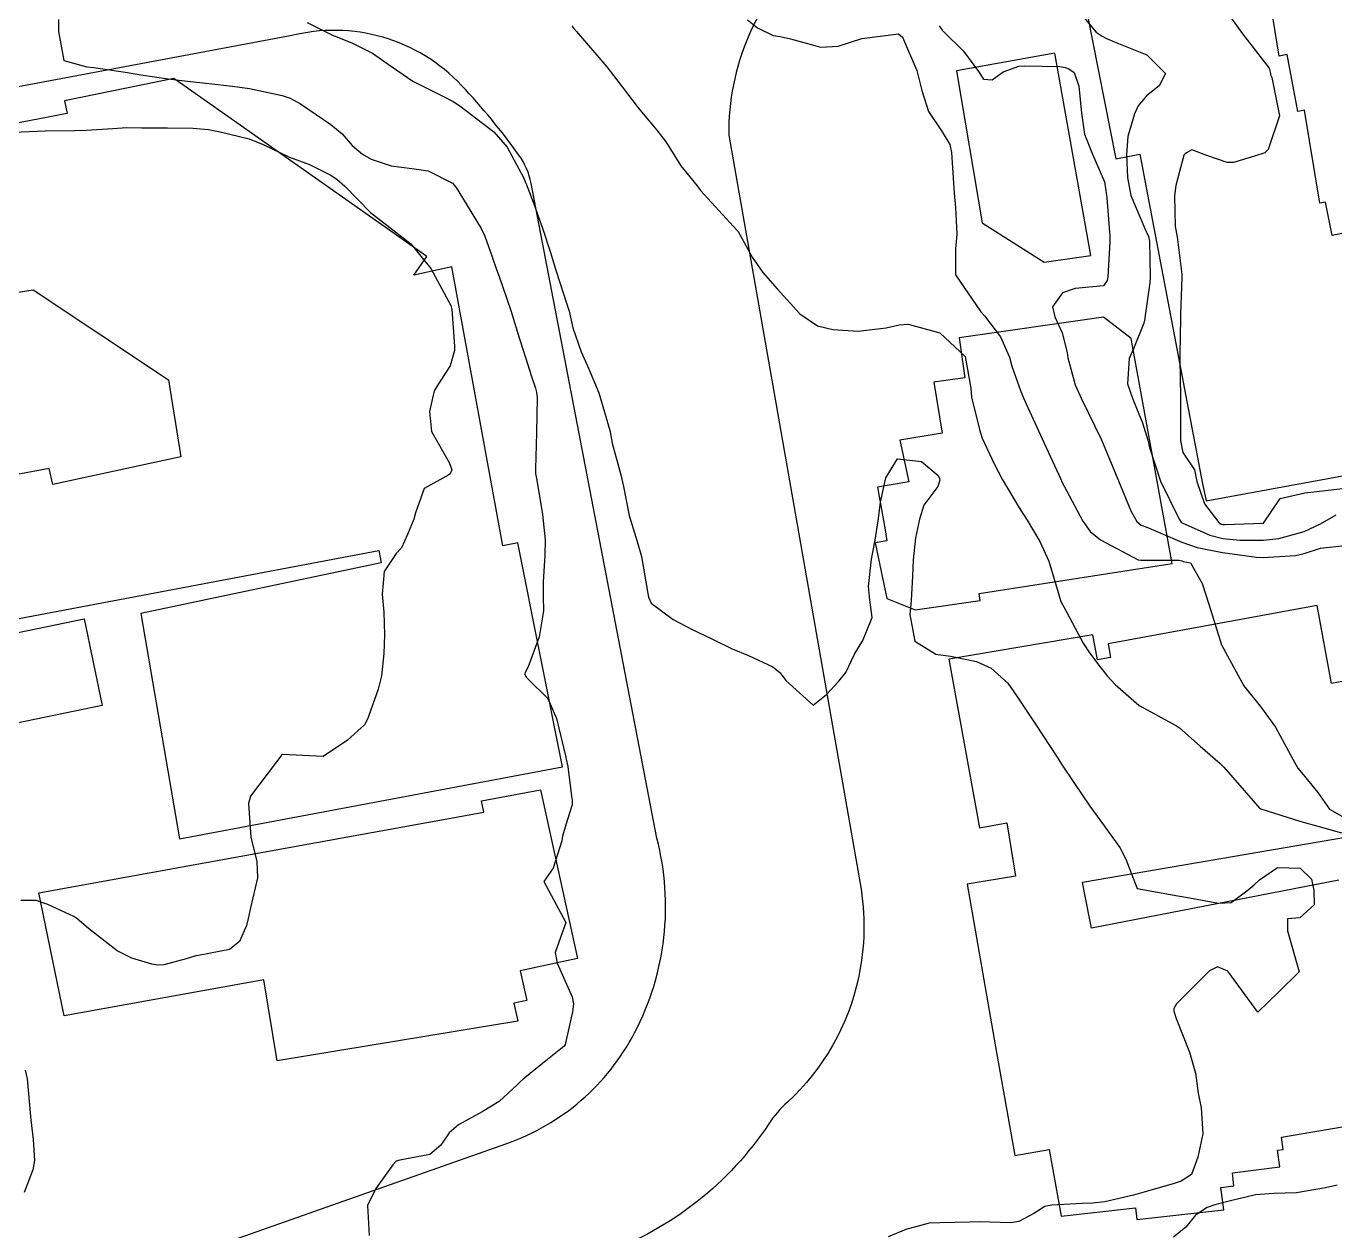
# Model space of a CAD drawing. Header units: metres. Extents: x 298520 to 308411, y 7433745 to 7450750.
# Drawn here: x 300684.1 to 300748.3, y 7447097.9 to 7447157 of the extents above; entities that cross this region are included whole.
import ezdxf

# ---------------------------------------------------------------- set-up
doc = ezdxf.new("R2010")
doc.units = ezdxf.units.M
doc.header["$LTSCALE"] = 10
for name, color, linetype in [('Curvas de Nivel 1m', 11, 'Continuous'), ('Curvas de Nivel 5m', 15, 'Continuous'), ('Edificações', 30, 'Continuous'), ('Vias Primárias', 230, 'Continuous')]:
    doc.layers.add(name, color=color, linetype=linetype)

msp = doc.modelspace()

# ---------------------------------------------------------------- linework, layer by layer
at = {"layer": 'Curvas de Nivel 1m', "flags": 128}
for points, elevation in [([(300735.948, 7447157.505), (300736.646, 7447156.697), (300736.935, 7447156.487), (300737.14, 7447156.378), (300737.656, 7447156.167), (300739.132, 7447155.579), (300740.04, 7447154.661), (300739.722, 7447154.056), (300739.106, 7447153.572), (300738.695, 7447153.078), (300738.518, 7447152.676), (300738.198, 7447151.563), (300738.134, 7447150.679), (300738.178, 7447149.556), (300738.344, 7447148.677), (300739.027, 7447147.057), (300739.208, 7447146.668), (300739.259, 7447146.429), (300739.293, 7447144.667), (300739.273, 7447144.393), (300739.028, 7447142.669), (300739.02, 7447142.622), (300738.97, 7447142.417), (300738.476, 7447141.156), (300738.252, 7447140.677), (300738.181, 7447139.437), (300738.443, 7447138.675), (300738.916, 7447137.515), (300739.167, 7447136.667), (300739.25, 7447136.316), (300739.787, 7447134.661), (300740.718, 7447132.788), (300740.808, 7447132.65), (300740.853, 7447132.617), (300742.218, 7447132.001), (300742.845, 7447131.845), (300743.691, 7447131.765), (300744.844, 7447131.758), (300745.597, 7447131.841), (300746.849, 7447132.187), (300747.647, 7447132.568), (300748.406, 7447133.01)], 693), ([(300743.152, 7447157.547), (300743.821, 7447156.613), (300745.126, 7447154.926), (300745.186, 7447154.661), (300745.197, 7447154.599), (300745.254, 7447154.465), (300745.628, 7447152.592), (300745.076, 7447150.938), (300744.911, 7447150.765), (300744.414, 7447150.607), (300743.383, 7447150.302), (300743.068, 7447150.295), (300742.068, 7447150.635), (300741.339, 7447150.909), (300741.074, 7447150.771), (300741.005, 7447150.719), (300740.943, 7447150.651), (300740.545, 7447149.161), (300740.481, 7447148.656), (300740.521, 7447147.162), (300740.619, 7447146.654), (300740.842, 7447144.815), (300740.843, 7447144.652), (300740.782, 7447142.846), (300740.777, 7447142.652), (300740.74, 7447140.867), (300740.739, 7447140.652), (300740.782, 7447138.794), (300740.782, 7447138.651), (300740.768, 7447136.788), (300740.777, 7447136.651), (300740.897, 7447136.067), (300741.458, 7447135.21), (300741.573, 7447134.64), (300741.951, 7447133.549), (300742.659, 7447132.623), (300742.779, 7447132.548), (300742.852, 7447132.532), (300742.947, 7447132.524), (300744.853, 7447132.6), (300745.662, 7447133.802), (300746.875, 7447134.082), (300747.313, 7447134.137), (300748.879, 7447134.312)], 692), ([(300685.733, 7447157.304), (300685.721, 7447156.72), (300685.986, 7447155.301), (300687.119, 7447154.996), (300687.451, 7447154.954), (300689.114, 7447154.706), (300689.77, 7447154.603), (300691.11, 7447154.397), (300692.057, 7447154.282), (300693.107, 7447154.172), (300694.264, 7447154.044), (300695.104, 7447153.925), (300696.694, 7447153.579), (300697.097, 7447153.446), (300697.599, 7447153.165), (300699.083, 7447152.154), (300699.641, 7447151.704), (300700.139, 7447151.134), (300700.643, 7447150.701), (300701.066, 7447150.458), (300702.049, 7447150.124), (300703.062, 7447150.004), (300703.865, 7447149.892), (300705.055, 7447149.273), (300705.232, 7447149.068), (300705.546, 7447148.564), (300706.464, 7447147.058), (300706.65, 7447146.686), (300707.009, 7447145.669), (300707.219, 7447145.048), (300707.345, 7447144.699), (300707.927, 7447143.04), (300708.349, 7447141.646), (300708.535, 7447141.034), (300708.941, 7447139.8), (300709.13, 7447139.222), (300709.179, 7447139.026), (300709.211, 7447138.744), (300709.183, 7447137.026), (300709.123, 7447135.264), (300709.136, 7447135.026), (300709.2, 7447134.704), (300709.476, 7447133.021), (300709.598, 7447131.776), (300709.593, 7447131.019), (300709.501, 7447129.701), (300709.512, 7447129.02), (300709.527, 7447128.294), (300709.307, 7447127.022), (300708.768, 7447125.554), (300708.596, 7447125.201), (300708.684, 7447125.031), (300708.762, 7447124.939), (300709.737, 7447123.999), (300710.16, 7447123.009), (300710.613, 7447121.112), (300710.64, 7447121.011), (300710.709, 7447120.653), (300710.896, 7447119.208), (300710.923, 7447119.007), (300710.923, 7447118.773), (300710.678, 7447118.013), (300710.446, 7447117.232), (300710.417, 7447117.012), (300710.004, 7447115.662), (300709.543, 7447115.021), (300710.623, 7447113.01), (300710.094, 7447111.522), (300710.191, 7447111.014), (300710.584, 7447110.119), (300710.927, 7447109.355), (300710.998, 7447109.004), (300710.946, 7447108.625), (300710.592, 7447107.009), (300710.542, 7447106.935), (300709.472, 7447106.082), (300708.526, 7447105.317), (300708.374, 7447105.182), (300708.236, 7447105.033), (300707.345, 7447104.211), (300706.51, 7447103.715), (300705.353, 7447103.067), (300704.898, 7447102.673), (300704.488, 7447102.082), (300703.94, 7447101.626), (300702.477, 7447101.345), (300702.294, 7447101.285), (300702.123, 7447101.105), (300701.295, 7447099.951), (300700.888, 7447099.123), (300700.964, 7447097.648)], 698), ([(300697.933, 7447157.162), (300699.137, 7447156.554), (300700.156, 7447156.157), (300701.128, 7447155.652), (300701.901, 7447155.112), (300703.111, 7447154.282), (300704.655, 7447153.521), (300705.096, 7447153.285), (300705.423, 7447153.067), (300707.08, 7447151.797), (300707.739, 7447151.043), (300708.536, 7447149.557), (300708.759, 7447149.033), (300709.041, 7447148.261), (300709.492, 7447147.023), (300709.869, 7447145.874), (300710.124, 7447145.013), (300710.682, 7447143.3), (300710.775, 7447143.003), (300710.814, 7447142.845), (300710.965, 7447142.18), (300711.376, 7447140.996), (300711.728, 7447140.209), (300712.232, 7447138.987), (300712.786, 7447137.1), (300712.808, 7447136.981), (300712.898, 7447136.518), (300713.309, 7447134.976), (300713.453, 7447134.396), (300713.73, 7447132.971), (300714.111, 7447131.697), (300714.328, 7447130.965), (300714.636, 7447129.141), (300714.672, 7447128.961), (300714.808, 7447128.665), (300715.876, 7447127.864), (300716.79, 7447127.403), (300717.785, 7447126.92), (300718.778, 7447126.437), (300719.574, 7447126.103), (300720.77, 7447125.55), (300721.131, 7447125.249), (300721.412, 7447124.88), (300722.745, 7447123.672), (300723.413, 7447124.194), (300724.011, 7447124.848), (300724.348, 7447125.263), (300724.776, 7447126.169), (300725.185, 7447126.834), (300725.651, 7447127.976), (300725.528, 7447128.829), (300725.472, 7447129.483), (300725.619, 7447130.828), (300725.787, 7447131.77), (300725.966, 7447132.823), (300726.062, 7447133.625), (300726.318, 7447134.818), (300726.892, 7447135.754), (300728.067, 7447135.623), (300728.884, 7447134.936), (300728.951, 7447134.789), (300728.966, 7447134.705), (300728.877, 7447134.392), (300728.18, 7447133.48), (300727.978, 7447132.799), (300727.767, 7447131.878), (300727.655, 7447130.802), (300727.625, 7447130.002), (300727.56, 7447128.803), (300727.495, 7447128.111), (300727.734, 7447126.8), (300728.777, 7447126.166), (300729.494, 7447126.065), (300730.773, 7447125.804), (300731.489, 7447125.478), (300732.296, 7447124.747), (300732.753, 7447124.112), (300733.656, 7447122.731), (300734.717, 7447121.112), (300734.971, 7447120.717), (300735.541, 7447119.876), (300736.333, 7447118.704), (300736.686, 7447118.215), (300737.795, 7447116.683), (300738.092, 7447116.113), (300738.643, 7447114.67), (300740.638, 7447114.314), (300741.035, 7447114.246), (300742.633, 7447113.953), (300743.256, 7447113.991), (300744.094, 7447114.605), (300744.391, 7447114.857), (300744.648, 7447115.099), (300745.543, 7447115.702), (300746.654, 7447115.66), (300747.199, 7447115.123), (300747.322, 7447114.57), (300747.326, 7447113.876), (300746.623, 7447113.223), (300746.029, 7447113.179), (300746.033, 7447112.586), (300746.593, 7447110.58), (300745.583, 7447109.59), (300744.573, 7447108.6), (300743.091, 7447110.615), (300742.595, 7447110.821), (300742.191, 7447110.626), (300740.577, 7447109.018), (300740.444, 7447108.781), (300740.456, 7447108.651), (300740.568, 7447108.297), (300741.21, 7447106.64), (300741.505, 7447105.608), (300741.646, 7447104.633), (300741.789, 7447103.904), (300741.864, 7447102.63), (300741.631, 7447101.493), (300741.316, 7447100.642), (300740.803, 7447100.313), (300740.468, 7447100.201), (300739.274, 7447099.852), (300738.462, 7447099.616), (300737.065, 7447099.297), (300736.458, 7447099.23), (300735.951, 7447099.212), (300734.457, 7447099.136), (300734.119, 7447099.061), (300733.576, 7447098.729), (300732.849, 7447098.334), (300732.446, 7447098.267), (300730.903, 7447098.306), (300730.446, 7447098.296), (300728.96, 7447098.27), (300728.445, 7447098.242), (300727.306, 7447097.941), (300726.434, 7447097.585)], 697), ([(300710.917, 7447157.003), (300711.011, 7447156.872), (300711.14, 7447156.728), (300712.623, 7447154.985), (300713.113, 7447154.351), (300714.16, 7447152.969), (300715.082, 7447151.875), (300715.488, 7447151.365), (300715.745, 7447150.95), (300716.258, 7447150.135), (300717.055, 7447149.144), (300717.232, 7447148.928), (300719.024, 7447146.959), (300719.066, 7447146.909), (300719.755, 7447145.644), (300720.285, 7447144.891), (300720.991, 7447144.089), (300722.106, 7447142.869), (300722.967, 7447142.273), (300723.725, 7447142.093), (300724.965, 7447142.026), (300726.33, 7447142.183), (300726.968, 7447142.325), (300727.417, 7447142.356), (300728.964, 7447141.939), (300730.203, 7447140.777), (300730.488, 7447139.224), (300730.526, 7447138.774), (300730.909, 7447137.194), (300731.052, 7447136.768), (300731.639, 7447135.508), (300732.029, 7447134.753), (300732.862, 7447133.349), (300733.246, 7447132.736), (300733.873, 7447131.699), (300734.323, 7447130.725), (300734.816, 7447129.026), (300734.889, 7447128.794), (300734.926, 7447128.718), (300735.067, 7447128.458), (300736.005, 7447126.702), (300736.319, 7447126.238), (300736.772, 7447125.627), (300737.182, 7447125.109), (300737.566, 7447124.688), (300738.748, 7447123.651), (300740.579, 7447122.652), (300740.732, 7447122.549), (300741.74, 7447121.652), (300742.715, 7447120.799), (300742.895, 7447120.618), (300744.337, 7447118.964), (300744.662, 7447118.6), (300744.693, 7447118.583), (300744.718, 7447118.574), (300746.684, 7447117.965), (300747.515, 7447117.733), (300748.676, 7447117.398)], 696), ([(300728.93, 7447157.007), (300729.077, 7447156.791), (300729.142, 7447156.716), (300730.123, 7447155.765), (300730.866, 7447154.764), (300731.117, 7447154.39), (300731.528, 7447154.345), (300732.075, 7447154.75), (300732.849, 7447155.019), (300733.126, 7447155.043), (300734.85, 7447154.998), (300735.125, 7447154.951), (300735.291, 7447154.884), (300735.551, 7447154.714), (300735.788, 7447154.035), (300735.918, 7447152.708), (300736.059, 7447151.682), (300736.462, 7447150.699), (300737.053, 7447149.347), (300737.149, 7447148.689), (300737.162, 7447148.568), (300737.301, 7447146.687), (300737.303, 7447146.404), (300737.209, 7447144.688), (300737.177, 7447144.512), (300736.996, 7447144.244), (300735.601, 7447144.104), (300734.991, 7447143.897), (300734.499, 7447143.206), (300734.618, 7447142.724), (300734.965, 7447141.936), (300735.218, 7447140.979), (300735.251, 7447140.716), (300735.613, 7447139.383), (300735.919, 7447138.705), (300736.903, 7447136.69), (300737.731, 7447134.682), (300738.335, 7447133.201), (300738.626, 7447132.672), (300738.851, 7447132.505), (300739.117, 7447132.4), (300740.843, 7447131.659), (300741.598, 7447131.396), (300742.838, 7447131.161), (300744.503, 7447130.936), (300744.836, 7447130.919), (300746.411, 7447131.011), (300746.838, 7447131.108), (300747.643, 7447131.37), (300748.842, 7447131.495)], 694), ([(300683.521, 7447151.777), (300685.078, 7447151.843), (300686.508, 7447151.867), (300687.079, 7447151.886), (300688.388, 7447151.969), (300689.08, 7447152.009), (300689.821, 7447151.999), (300691.08, 7447151.99), (300692.321, 7447151.987), (300693.08, 7447151.907), (300693.662, 7447151.795), (300695.076, 7447151.452), (300695.768, 7447151.183), (300697.067, 7447150.56), (300698.034, 7447150.19), (300699.058, 7447149.683), (300699.385, 7447149.474), (300699.768, 7447149.139), (300701.034, 7447147.848), (300701.982, 7447147.11), (300703.015, 7447146.307), (300703.998, 7447145.09), (300704.976, 7447143.282), (300705.025, 7447143.079), (300705.159, 7447141.281), (300705.155, 7447141.077), (300704.945, 7447140.315), (300704.458, 7447139.564), (300704.161, 7447139.088), (300703.93, 7447138.078), (300704.019, 7447137.089), (300704.888, 7447135.568), (300705.024, 7447135.218), (300704.97, 7447135.079), (300704.94, 7447135.021), (300704.881, 7447134.964), (300703.669, 7447134.294), (300703.247, 7447133.096), (300703.159, 7447132.796), (300702.847, 7447132.046), (300702.548, 7447131.393), (300702.295, 7447131.105), (300701.708, 7447130.227), (300701.613, 7447129.112), (300701.688, 7447128.223), (300701.715, 7447127.111), (300701.689, 7447126.196), (300701.577, 7447125.112), (300701.413, 7447124.456), (300700.94, 7447123.118), (300700.886, 7447122.973), (300700.737, 7447122.695), (300699.912, 7447121.945), (300698.713, 7447121.15), (300696.714, 7447121.24), (300696.67, 7447121.215), (300696.634, 7447121.171), (300696.421, 7447120.885), (300695.152, 7447119.193), (300695.042, 7447118.84), (300695.168, 7447117.192), (300695.453, 7447115.99), (300695.483, 7447115.187), (300695.153, 7447113.717), (300695.035, 7447113.194), (300694.955, 7447112.858), (300694.606, 7447112.062), (300694.122, 7447111.683), (300692.595, 7447111.389), (300692.457, 7447111.359), (300691.997, 7447111.226), (300690.899, 7447110.928), (300690.59, 7447110.907), (300690.31, 7447110.964), (300689.33, 7447111.259), (300688.598, 7447111.609), (300687.198, 7447112.701), (300686.622, 7447113.199), (300686.483, 7447113.292), (300685.199, 7447113.882), (300684.631, 7447114.082), (300683.877, 7447114.081)], 699), ([(300684.095, 7447105.759), (300684.184, 7447105.323), (300684.345, 7447103.481), (300684.363, 7447103.321), (300684.488, 7447102.353), (300684.555, 7447101.319), (300684.468, 7447100.865), (300684.034, 7447099.748)], 699), ([(300748.469, 7447100.119), (300747.893, 7447099.984), (300746.465, 7447099.741), (300745.354, 7447099.701), (300744.463, 7447099.631), (300743.166, 7447099.326), (300742.458, 7447099.142), (300742.08, 7447099.01), (300741.506, 7447098.639), (300741.031, 7447098.057), (300740.437, 7447097.565)], 696)]:
    msp.add_lwpolyline(points, dxfattribs=dict(at, elevation=elevation))
at = {"layer": 'Curvas de Nivel 5m', "elevation": 695, "flags": 128}
msp.add_lwpolyline([(300719.537, 7447157.294), (300720.024, 7447156.897), (300720.783, 7447156.529), (300721.139, 7447156.47), (300721.648, 7447156.364), (300723.134, 7447155.947), (300723.979, 7447156.007), (300725.138, 7447156.376), (300726.941, 7447156.613), (300727.139, 7447156.441), (300727.833, 7447154.803), (300728.082, 7447153.826), (300728.408, 7447152.797), (300729.083, 7447151.799), (300729.463, 7447151.17), (300729.545, 7447150.785), (300729.577, 7447150.274), (300729.675, 7447148.784), (300729.735, 7447148.084), (300729.809, 7447146.782), (300729.737, 7447146.062), (300729.74, 7447144.783), (300730.976, 7447142.967), (300731.157, 7447142.767), (300731.952, 7447141.744), (300732.389, 7447140.748), (300732.5, 7447140.299), (300732.936, 7447139.057), (300733.078, 7447138.739), (300733.21, 7447138.456), (300733.992, 7447136.729), (300734.884, 7447134.782), (300734.903, 7447134.74), (300734.913, 7447134.72), (300734.944, 7447134.657), (300735.982, 7447132.703), (300736.342, 7447132.192), (300736.844, 7447131.776), (300738.703, 7447130.802), (300738.834, 7447130.78), (300740.708, 7447130.777), (300740.834, 7447130.742), (300740.905, 7447130.72), (300741.259, 7447130.644), (300741.833, 7447129.644), (300742.161, 7447128.63), (300742.783, 7447126.62), (300743.881, 7447124.609), (300744.747, 7447123.53), (300745.441, 7447122.593), (300746.283, 7447121.019), (300746.534, 7447120.582), (300746.711, 7447120.368), (300747.513, 7447119.38), (300748.079, 7447118.559), (300748.688, 7447118.213)], dxfattribs=at)
at = {"layer": 'Edificações'}
for points in [[(300742.03, 7447133.685), (300755.328, 7447136.125), (300753.004, 7447147.324), (300752.038, 7447147.123), (300751.963, 7447147.483), (300748.224, 7447146.711), (300747.885, 7447148.355), (300747.619, 7447148.303), (300746.852, 7447152.855), (300746.536, 7447152.801), (300746.014, 7447155.589), (300745.612, 7447155.513), (300745.121, 7447158.549), (300743.16, 7447158.232), (300743.03, 7447159.036), (300736.181, 7447157.679), (300737.601, 7447150.476), (300738.776, 7447150.708), (300741.863, 7447134.532)], [(300731.041, 7447147.328), (300734.08, 7447145.407), (300736.378, 7447145.725), (300734.603, 7447155.656), (300729.787, 7447154.795)], [(300726.363, 7447128.895), (300727.762, 7447128.348), (300730.947, 7447128.802), (300730.898, 7447129.151), (300740.365, 7447130.619), (300738.358, 7447141.659), (300737.001, 7447142.707), (300729.919, 7447141.694), (300730.2, 7447139.73), (300728.67, 7447139.511), (300729.082, 7447137.013), (300727.006, 7447136.674), (300727.439, 7447134.619), (300725.912, 7447134.362), (300726.278, 7447132.272), (300726.373, 7447131.735), (300725.796, 7447131.634)], [(300673.85, 7447125.19), (300686.988, 7447127.9), (300687.866, 7447123.645), (300674.728, 7447120.935)], [(300684.764, 7447114.451), (300706.587, 7447118.418), (300706.485, 7447118.98), (300709.372, 7447119.505), (300711.19, 7447111.241), (300708.384, 7447110.623), (300708.702, 7447109.176), (300708.068, 7447109.036), (300708.196, 7447108.454), (300708.26, 7447108.163), (300696.455, 7447106.208), (300695.797, 7447110.186), (300686.009, 7447108.419)]]:
    msp.add_lwpolyline(points, close=True, dxfattribs=at)
for points in [[(300680.922, 7447127.372), (300701.438, 7447131.249), (300701.55, 7447130.656), (300689.76, 7447128.171), (300691.664, 7447117.111), (300710.457, 7447120.637), (300708.268, 7447131.639), (300707.527, 7447131.491), (300705.02, 7447145.181), (300703.158, 7447144.76), (300703.802, 7447145.674), (300691.376, 7447154.412), (300686.017, 7447153.323), (300686.144, 7447152.695), (300673.574, 7447150.281)], [(300677.584, 7447142.963), (300684.483, 7447144.044), (300691.121, 7447139.625), (300691.733, 7447135.845), (300685.441, 7447134.498), (300685.275, 7447135.276), (300679.499, 7447134.197)], [(300748.877, 7447124.857), (300748.19, 7447124.728), (300747.473, 7447128.562), (300737.226, 7447126.67), (300737.348, 7447126.009), (300736.704, 7447125.89), (300736.478, 7447127.114), (300729.408, 7447125.93), (300730.909, 7447117.648), (300732.247, 7447117.89), (300732.678, 7447115.281), (300730.308, 7447114.889), (300731.693, 7447106.908), (300732.651, 7447101.565), (300734.337, 7447101.867), (300734.925, 7447098.587), (300738.573, 7447098.998), (300738.638, 7447098.422), (300742.897, 7447098.901), (300742.758, 7447099.998), (300743.4, 7447100.079), (300743.321, 7447100.722), (300745.656, 7447101.01), (300745.539, 7447101.831), (300745.82, 7447101.871), (300745.736, 7447102.465), (300749.008, 7447103.032)], [(300748.547, 7447115.075), (300736.405, 7447112.718), (300736.052, 7447114.536), (300735.966, 7447114.98), (300749.546, 7447117.308)]]:
    msp.add_lwpolyline(points, dxfattribs=at)
at = {"layer": 'Vias Primárias'}
msp.add_lwpolyline([(300831.931, 7447249.95), (300837.62, 7447234.325), (300843.872, 7447216.271, -0.053751), (300846.298, 7447205.718, -0.282688), (300836.641, 7447184.796, -0.111573), (300831.448, 7447182.811), (300751.048, 7447167.176), (300725.448, 7447162.023, 0.138174), (300722.38, 7447160.452, 0.212791), (300718.616, 7447151.637), (300725.059, 7447114.922, -0.096574), (300724.972, 7447110.27, -0.155759), (300721.489, 7447104.194, 0.060839), (300720.574, 7447103.124, -0.159231), (300712.536, 7447096.774), (300679.138, 7447084.566), (300660.941, 7447078.013, -0.032056), (300651.565, 7447075.301, -0.013492), (300641.247, 7447073.311), (300593.289, 7447063.959)], format="xyb", dxfattribs=at)
at = {"layer": 'Vias Primárias', "elevation": 702.112}
msp.add_lwpolyline([(300601.378, 7447072.591), (300638.206, 7447079.352), (300653.936, 7447082.814), (300671.799, 7447089.12), (300689.437, 7447095.707), (300707.73, 7447102.161, 0.189706), (300713.992, 7447107.588, 0.186054), (300715.084, 7447117.142), (300708.915, 7447149.265, 0.108637), (300708.316, 7447150.659, 0.033103), (300705.505, 7447154.074, 0.273826), (300697.095, 7447156.504), (300662.099, 7447149.946)], format="xyb", dxfattribs=at)

doc.saveas('drawing.dxf')
